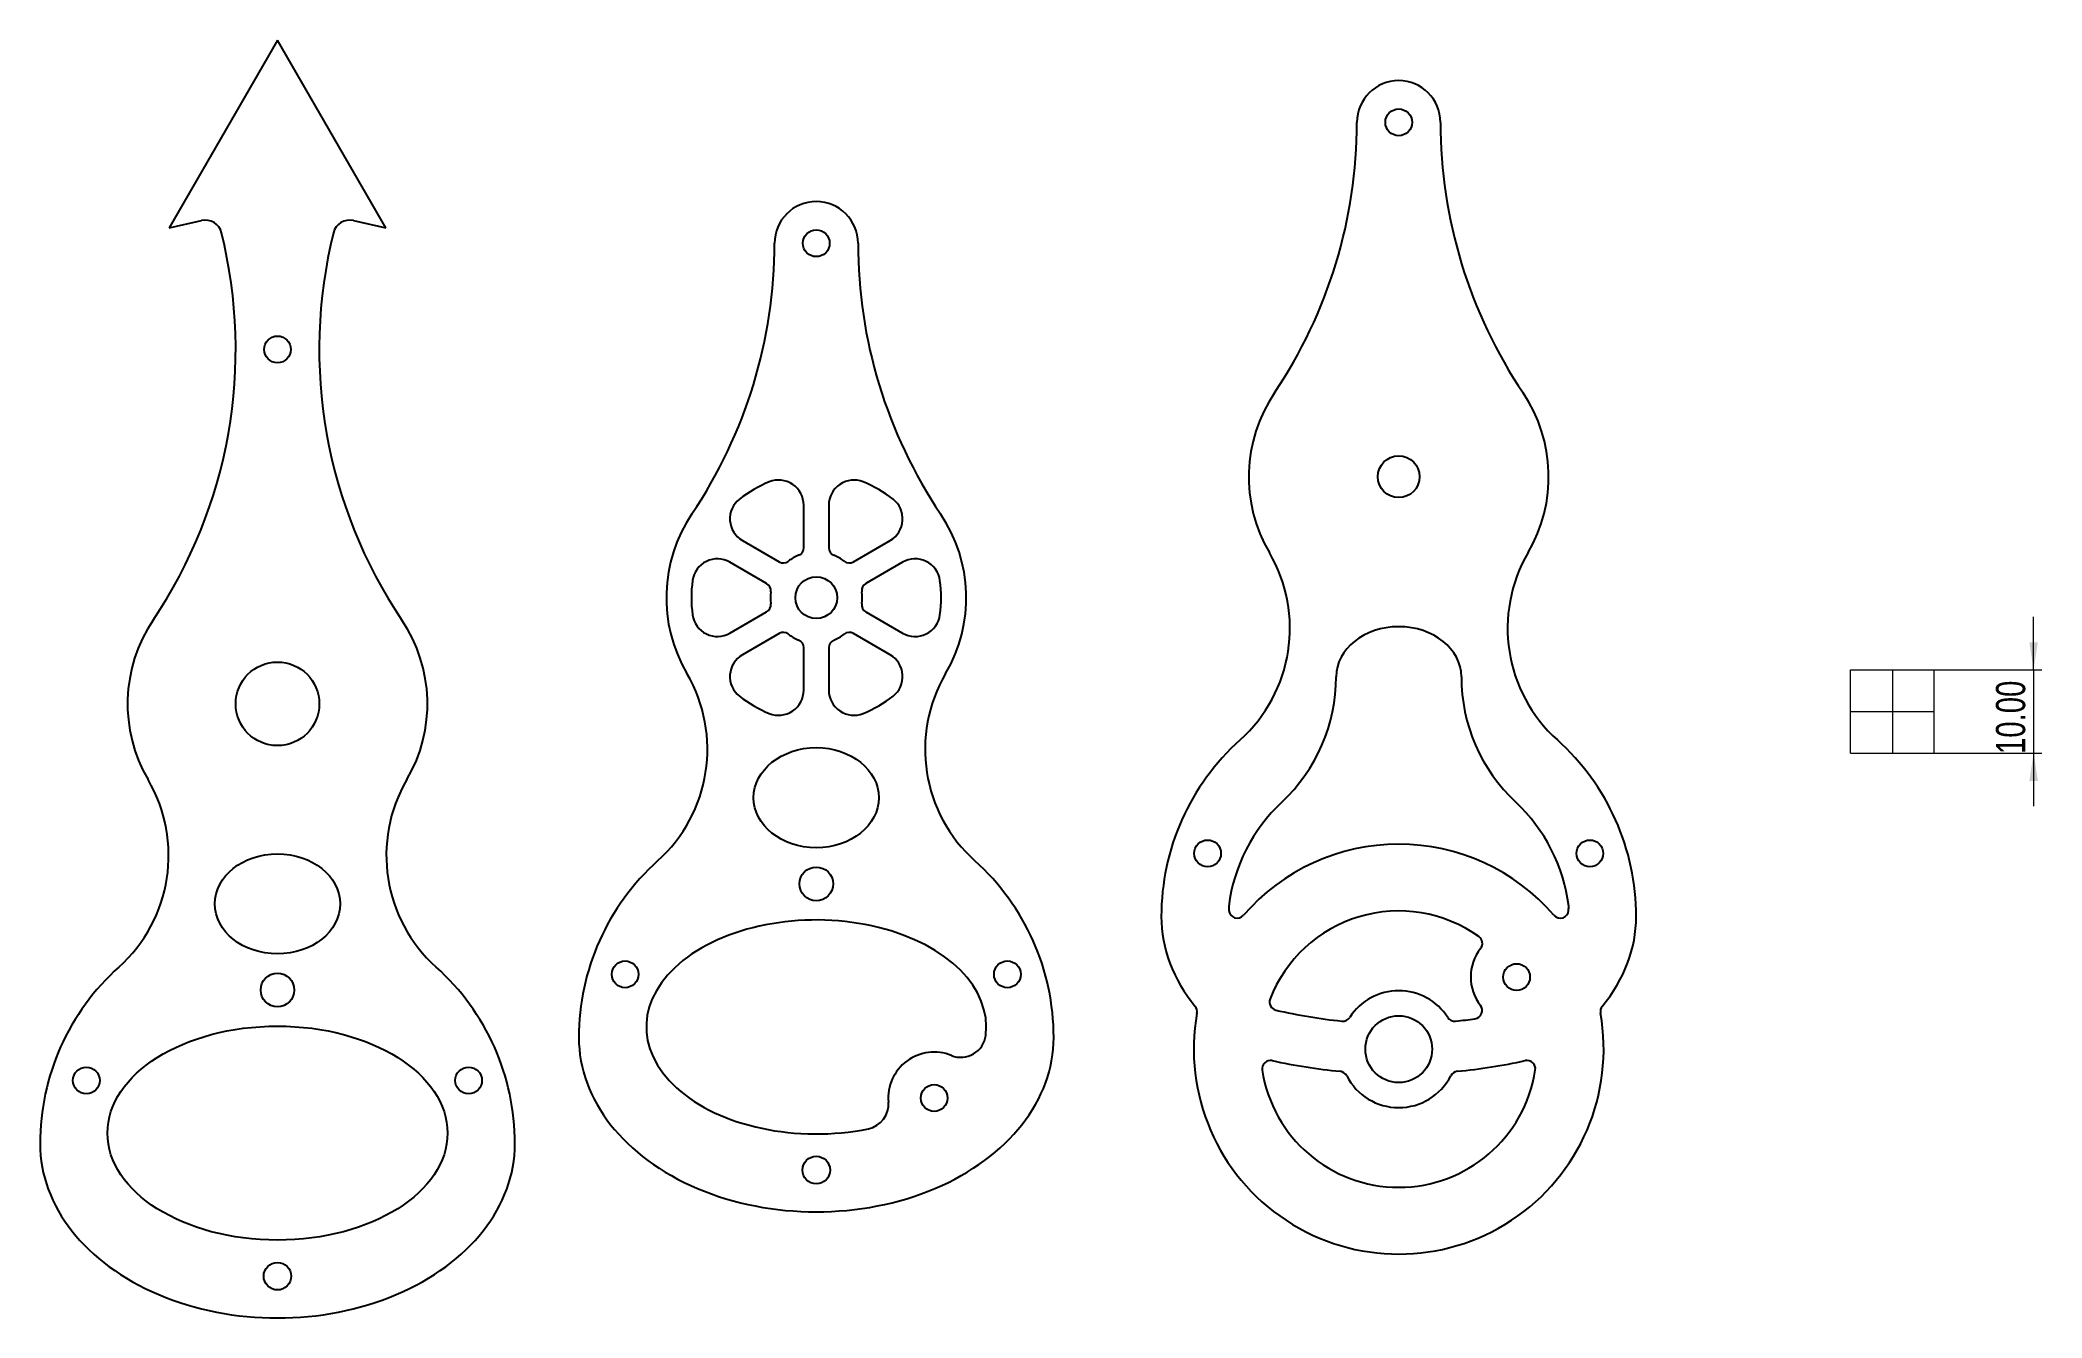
# Model space of a CAD drawing. Header units: millimetres. Extents: x 16 to 255, y 31 to 184.
import ezdxf

# ---------------------------------------------------------------- set-up
doc = ezdxf.new("R2010")
doc.units = ezdxf.units.MM
doc.header["$PDSIZE"] = -1
doc.linetypes.add('CENTERX2', pattern=[20.32, 12.7, -2.54, 2.54, -2.54])
doc.styles.add('SLDTEXTSTYLE0', font='TXT', dxfattribs={"width": 0.75})
doc.dimstyles.new('SLDDIMSTYLE0', dxfattribs={"dimtxt": 3.5, "dimasz": 3.302, "dimexe": 0, "dimexo": 0.0625, "dimgap": 0.875, "dimtad": 1, "dimrnd": 1e-09, "dimzin": 4, "dimdsep": 46, "dimtxsty": 'SLDTEXTSTYLE0', "dimsah": 1, "dimcen": 0.09, "dimadec": 0, "dimazin": 1, "dimtfac": 1, "dimtmove": 0, "dimatfit": 0, "dimfxl": 1, "dimfrac": 2, "dimtolj": 1, "dimtzin": 12, "dimarcsym": 0})

# ---------------------------------------------------------------- blocks, each defined once
blk = doc.blocks.new('_D')
at = {"color": 7, "linetype": 'Continuous', "lineweight": 18}
for p, q in [((254.31, 108.55), (254.31, 114.9)), ((238.39, 108.55), (255.31, 108.55)), ((254.31, 108.55), (254.31, 98.55)), ((238.39, 98.55), (255.31, 98.55)), ((254.31, 98.55), (254.31, 92.2))]:
    blk.add_line(p, q, dxfattribs=at)
for points in [[(254.31, 108.55), (254.82, 111.85), (253.8, 111.85)], [(254.31, 98.55), (253.8, 95.24), (254.82, 95.24)]]:
    blk.add_solid(points, dxfattribs=at)
at = {"color": 7, "linetype": 'Continuous', "lineweight": 18, "insert": (249.8, 98.46), "char_height": 3.5, "attachment_point": 1, "rotation": 90, "style": 'SLDTEXTSTYLE0'}
blk.add_mtext('10.00', dxfattribs=at)

msp = doc.modelspace()

# ---------------------------------------------------------------- linework, layer by layer
at = {"color": 7, "linetype": 'Continuous', "lineweight": 25}
for p, q in [((43.947, 183.97), (30.954, 161.466)), ((56.939, 161.466), (43.947, 183.97)), ((30.954, 161.466), (34.854, 162.355)), ((53.039, 162.355), (56.939, 161.466)), ((106.986, 123.183), (106.986, 128.267)), ((109.986, 128.267), (109.986, 123.183)), ((99.637, 124.024), (104.04, 121.482)), ((112.932, 121.482), (117.335, 124.024)), ((102.54, 118.884), (98.137, 121.426)), ((118.835, 121.426), (114.432, 118.884)), ((98.137, 112.94), (102.54, 115.482)), ((114.432, 115.482), (118.835, 112.94)), ((104.04, 112.884), (99.637, 110.342)), ((117.335, 110.342), (112.932, 112.884)), ((106.986, 106.099), (106.986, 111.183)), ((109.986, 111.183), (109.986, 106.099))]:
    msp.add_line(p, q, dxfattribs=at)
at = {"color": 7, "linetype": 'Continuous', "lineweight": 18}
for p, q in [((232.389, 98.546), (232.389, 108.546)), ((232.389, 108.546), (242.389, 108.546)), ((242.389, 98.546), (242.389, 108.546)), ((232.389, 98.546), (242.389, 98.546))]:
    msp.add_line(p, q, dxfattribs=at)
at = {"color": 7, "linetype": 'CENTERX2', "lineweight": 18}
for p, q in [((237.389, 108.546), (237.389, 98.546)), ((232.389, 103.546), (242.389, 103.546))]:
    msp.add_line(p, q, dxfattribs=at)
at = {"color": 7, "linetype": 'Continuous', "lineweight": 25}
for centre, radius in [((178.258, 174.113), 1.6), ((108.486, 159.629), 1.6), ((43.947, 146.916), 1.6), ((178.258, 131.667), 2.5), ((108.486, 117.183), 2.5), ((43.947, 104.47), 5), ((155.362, 86.554), 1.6), ((201.154, 86.554), 1.6), ((108.486, 82.905), 2.015), ((43.947, 70.192), 2.015), ((85.59, 72.071), 1.6), ((131.382, 72.071), 1.6), ((192.378, 71.74), 1.6), ((178.258, 63.11), 4), ((21.05, 59.358), 1.6), ((66.843, 59.358), 1.6), ((122.606, 57.256), 1.6), ((108.486, 48.627), 1.65), ((43.947, 35.914), 1.65)]:
    msp.add_circle(centre, radius, dxfattribs=at)
for centre, radius, start, end in [((178.258, 174.113), 5, 0, 180), ((115.244, 174.113), 58.013, 326.03554, 0), ((241.271, 174.113), 58.013, 180, 213.96446), ((108.486, 159.629), 5, 0, 180), ((-19.067, 146.916), 58.013, 326.03554, 13.93432), ((35.298, 160.405), 2, 13.93432, 102.84175), ((106.96, 146.916), 58.013, 166.06568, 213.96446), ((52.595, 160.405), 2, 77.15825, 166.06568), ((45.472, 159.629), 58.013, 326.03554, 0), ((171.499, 159.629), 58.013, 180, 213.96446), ((178.258, 131.667), 17.963, 146.03554, 210.35718), ((178.258, 131.667), 17.963, 329.64282, 33.96446), ((108.486, 117.183), 14.963, 112.09652, 127.90348), ((103.986, 128.267), 3, 0, 112.09652), ((112.986, 128.267), 3, 67.90348, 180), ((108.486, 117.183), 14.963, 52.09652, 67.90348), ((108.486, 117.183), 17.963, 146.03554, 210.35718), ((101.137, 126.622), 3, 127.90348, 240), ((115.835, 126.622), 3, 300, 52.09652), ((108.486, 117.183), 17.963, 329.64282, 33.96446), ((105.986, 123.183), 1, 292.61986, 0), ((110.986, 123.183), 1, 180, 247.38014), ((147.258, 113.51), 17.963, 311.91348, 30.35718), ((209.257, 113.51), 17.963, 149.64282, 228.08652), ((96.637, 118.828), 3, 60, 172.09652), ((104.54, 122.348), 1, 240, 307.38014), ((108.486, 117.183), 5.5, 112.61986, 127.38014), ((108.486, 117.183), 5.5, 52.61986, 67.38014), ((112.432, 122.348), 1, 232.61986, 300), ((120.335, 118.828), 3, 7.90348, 120), ((108.486, 117.183), 14.963, 172.09652, 187.90348), ((102.04, 118.018), 1, 352.61986, 60), ((108.486, 117.183), 5.5, 172.61986, 187.38014), ((114.932, 118.018), 1, 120, 187.38014), ((108.486, 117.183), 5.5, 352.61986, 7.38014), ((108.486, 117.183), 14.963, 352.09652, 7.90348), ((96.637, 115.538), 3, 187.90348, 300), ((102.04, 116.348), 1, 300, 7.38014), ((114.932, 116.348), 1, 172.61986, 240), ((120.335, 115.538), 3, 240, 352.09652), ((43.947, 104.47), 17.963, 146.03554, 210.35718), ((43.947, 104.47), 17.963, 329.64282, 33.96446), ((104.54, 112.018), 1, 52.61986, 120), ((108.486, 117.183), 5.5, 232.61986, 247.38014), ((108.486, 117.183), 5.5, 292.61986, 307.38014), ((112.432, 112.018), 1, 60, 127.38014), ((101.137, 107.744), 3, 120, 232.09652), ((105.986, 111.183), 1, 0, 67.38014), ((110.986, 111.183), 1, 112.61986, 180), ((115.835, 107.744), 3, 307.90348, 60), ((77.486, 99.027), 17.963, 311.91348, 30.35718), ((139.485, 99.027), 17.963, 149.64282, 228.08652), ((103.986, 106.099), 3, 247.90348, 0), ((112.986, 106.099), 3, 180, 292.09652), ((150.178, 107.709), 20.579, 313.1202, 0), ((206.337, 107.709), 20.579, 180, 226.8798), ((108.486, 117.183), 14.963, 232.09652, 247.90348), ((108.486, 117.183), 14.963, 292.09652, 307.90348), ((178.258, 78.977), 28.444, 131.91348, 180), ((178.258, 78.977), 28.444, 0, 48.08652), ((12.947, 86.314), 17.963, 311.91348, 30.35718), ((74.946, 86.314), 17.963, 149.64282, 228.08652), ((178.312, 77.667), 20.579, 133.1202, 172.79023), ((178.204, 77.667), 20.579, 7.20977, 46.8798), ((178.258, 63.11), 24.549, 40.77252, 139.22748), ((108.486, 64.493), 28.444, 131.91348, 180), ((108.486, 64.493), 28.444, 0, 48.08652), ((158.91, 79.795), 1, 183.684, 319.22748), ((178.258, 63.11), 16.549, 54.52927, 158.70601), ((197.606, 79.795), 1, 220.77252, 356.316), ((192.378, 71.74), 5.5, 141.65013, 217.97939), ((187.28, 75.773), 1, 321.65013, 54.52927), ((43.947, 51.78), 28.444, 131.91348, 180), ((43.947, 51.78), 28.444, 0, 48.08652), ((178.258, 63.11), 7, 32.93994, 147.06006), ((178.258, 63.11), 24.549, 169.89416, 10.10584), ((153.105, 67.593), 1, 349.89416, 39.32893), ((163.771, 68.757), 1, 158.70601, 257.03187), ((178.258, 131.667), 65.556, 257.03187, 264.03039), ((187.254, 67.74), 1, 278.01088, 37.97939), ((203.41, 67.593), 1, 140.67107, 190.10584), ((125.809, 65.13), 3, 247.86523, 352.8411), ((171.544, 67.46), 1, 264.03039, 327.06006), ((184.972, 67.46), 1, 212.93994, 275.96961), ((178.258, 131.667), 65.556, 275.96961, 278.01088), ((122.606, 57.256), 5.5, 67.86523, 185.03049), ((162.888, 60.757), 1, 77.77056, 188.70599), ((178.258, 63.11), 16.549, 188.70599, 351.29401), ((178.258, 131.667), 71.556, 257.77056, 264.36938), ((171.139, 59.46), 1, 27.14477, 84.36938), ((185.377, 59.46), 1, 95.63062, 152.85523), ((178.258, 131.667), 71.556, 275.63062, 282.22944), ((193.627, 60.757), 1, 351.29401, 102.22944), ((178.258, 63.11), 7, 207.14477, 332.85523), ((114.139, 56.511), 3, 281.4701, 5.03049)]:
    msp.add_arc(centre, radius, start, end, dxfattribs=at)
for centre, major_axis, ratio, start_param, end_param in [((178.258, 107.709), (-7.5, 0), 0.7992873, 3.1415927, 6.2831853), ((108.486, 65.766), (20.363, 0), 0.6292347, 6.2043169, 11.3075155), ((178.258, 80.249), (20.363, 0), 0.6292347, 3.1415927, 3.1820849), ((178.258, 80.249), (-20.363, 0), 0.6292347, 3.1011005, 3.1415927), ((178.258, 78.977), (28.444, 0), 0.7336115, 3.1415927, 3.6828006), ((178.258, 78.977), (-28.444, 0), 0.7336115, 2.6003847, 3.1415927), ((108.486, 64.493), (-28.444, 0), 0.7336115, 0, 3.1415927), ((43.947, 51.78), (-28.444, 0), 0.7336115, 0, 3.1415927)]:
    msp.add_ellipse(centre, major_axis=major_axis, ratio=ratio, start_param=start_param, end_param=end_param, dxfattribs=at)
for centre, major_axis, ratio in [((108.486, 93.226), (-7.5, 0), 0.7992873), ((43.947, 80.513), (-7.5, 0), 0.7992873), ((43.947, 53.053), (20.363, 0), 0.6292347)]:
    msp.add_ellipse(centre, major_axis=major_axis, ratio=ratio, dxfattribs=at)
at = {"color": 7, "linetype": 'Continuous', "lineweight": 0}
msp.add_point((237.389, 103.546), dxfattribs=at)

# ---------------------------------------------------------------- dimensions: what is measured, and where the dimension line sits
at = {"color": 7, "linetype": 'Continuous', "lineweight": 18}
dim = msp.add_linear_dim(base=(254.309, 98.546), p1=(237.389, 108.546), p2=(237.389, 98.546), angle=90, dimstyle='SLDDIMSTYLE0', dxfattribs=at)
dim.commit()
dim.dimension.update_dxf_attribs({"geometry": '_D', "text_midpoint": (254.309, 104.281), "dimtype": 160})

doc.saveas('drawing.dxf')
